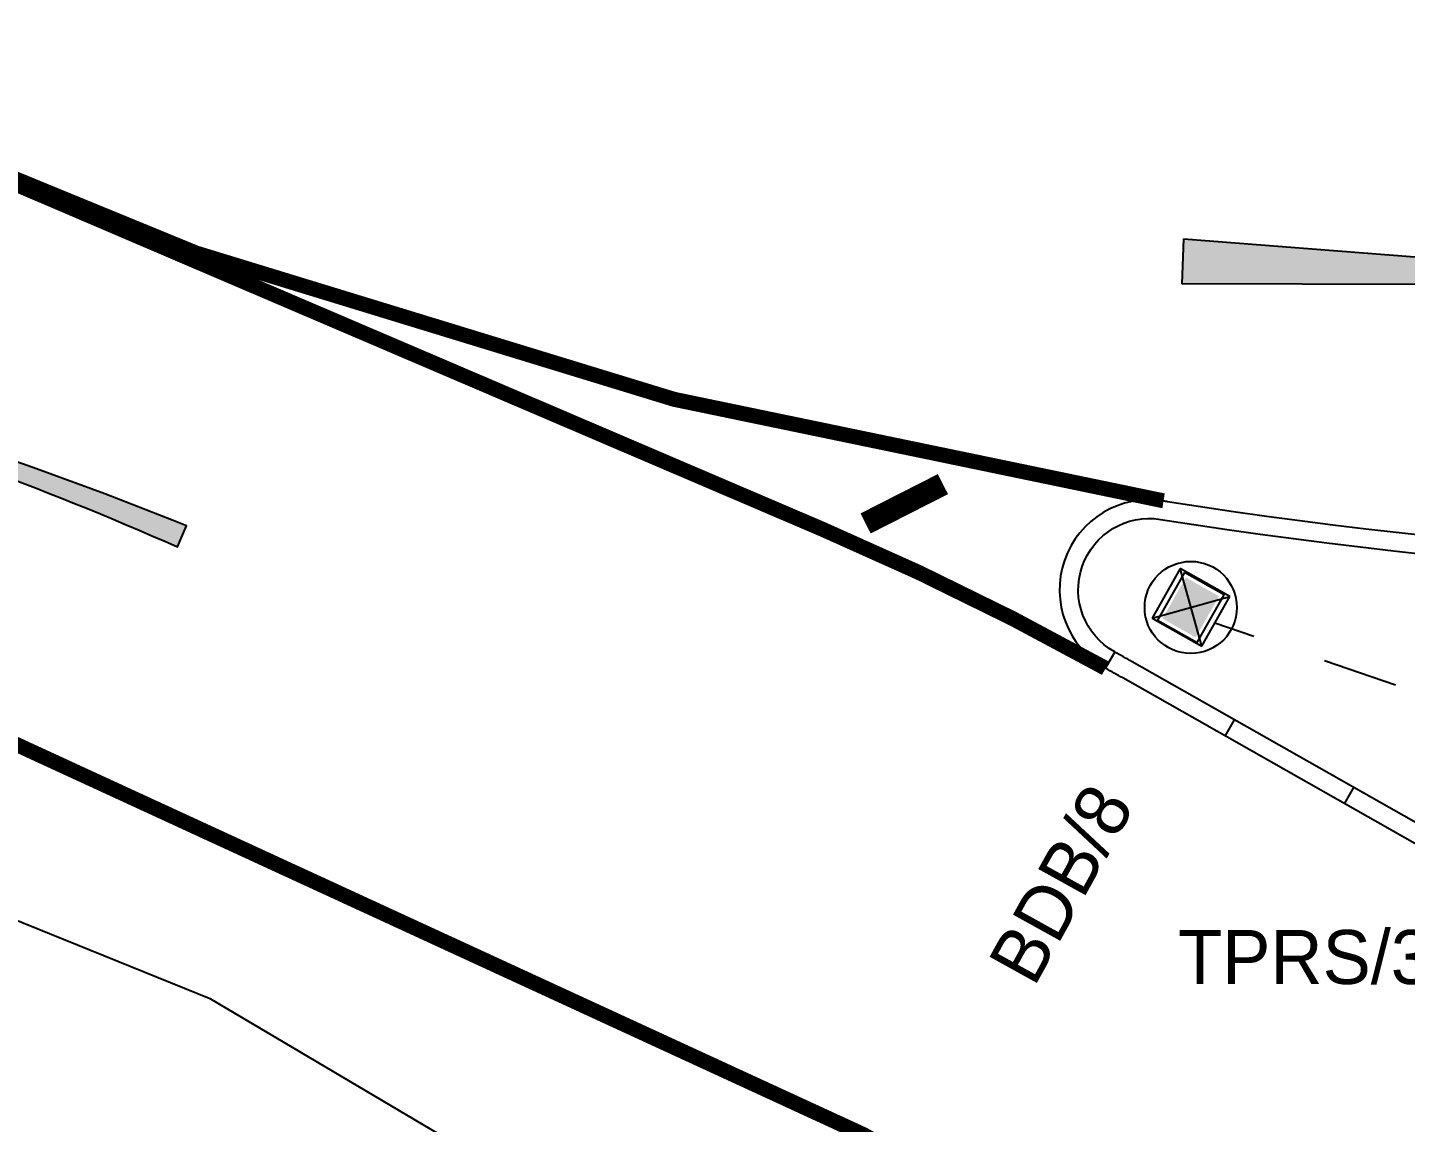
# Model space of a CAD drawing. Extents: x 421500 to 422711, y 436000 to 437000.
# Drawn here: x 421922.84 to 421932.02, y 436543.48 to 436550.78 of the extents above; entities that cross this region are included whole.
import ezdxf

# ---------------------------------------------------------------- set-up
doc = ezdxf.new("R2010")
doc.units = 0
for name, pattern in [('1004', [6, 4, -2]), ('1040', [2, 1, 0, 1]), ('XREF UTC_716709_AJB_1b$0$BLIP', [1, 0.5, -0.5])]:
    doc.linetypes.add(name, pattern=pattern)
doc.layers.get('0').update_dxf_attribs({"color": 210})
for name, color, linetype in [('716709-ExBase$0$XC-LCCCarriageway', 251, 'Continuous'), ('Lines', 1, 'Continuous'), ('Pr-Bollards', 7, 'Continuous'), ('Pr-Kerb', 2, 'Continuous'), ('Pr-KerbEdge', 8, 'Continuous'), ('Pr-Signs-Shade', 254, 'Continuous'), ('XREF UTC_716709_AJB_1b$0$du-SLBOX', 30, 'Continuous'), ('XREF UTC_716709_AJB_1b$0$du-SLDUCT-F1', 30, 'XREF UTC_716709_AJB_1b$0$BLIP'), ('XREF UTC_716709_AJB_1b$0$du-SLTEXT', 30, 'Continuous'), ('XREF UTC_716709_AJB_1b$0$du-UTCTEXT', 42, 'Continuous')]:
    doc.layers.add(name, color=color, linetype=linetype)
doc.styles.add('XREF UTC_716709_AJB_1b$0$Standard', font='txt')

# ---------------------------------------------------------------- blocks, each defined once
blk = doc.blocks.new('prboll')
at = {"layer": 'Pr-Signs-Shade'}
blk.add_hatch(color=256, dxfattribs=at).paths.add_polyline_path([(-0.1575, 0.025), (0.1575, 0.025), (0.1575, 0.279), (-0.1575, 0.279)])
at = {"flags": 128}
blk.add_lwpolyline([(-0.1825, 0), (0.1825, 0), (0.1825, 0.304), (-0.1825, 0.304)], close=True, dxfattribs=at)
blk = doc.blocks.new('1038a4')
at = {"linetype": 'Continuous'}
blk.add_hatch(color=0, dxfattribs=at).paths.add_polyline_path([(-0.15, 0), (-0.06, 2.4), (-0.25, 2.4), (0, 4), (0.25, 2.4), (0.06, 2.4), (0.15, 0)])
at = {"color": 0, "linetype": 'Continuous'}
blk.add_lwpolyline([(-0.15, 0), (-0.06, 2.4), (-0.25, 2.4), (0, 4), (0.25, 2.4), (0.06, 2.4), (0.15, 0)], close=True, dxfattribs=at)
blk = doc.blocks.new('1014L4')
at = {"linetype": 'Continuous'}
h = blk.add_hatch(color=0, dxfattribs=at)
edge = h.paths.add_edge_path()
edge.add_arc((-22.2164, 0.2375), 22.1385, -0.68184, 7.04203, ccw=False)
edge.add_line((-0.0795, -0.026), (0.0726, -0.026))
edge.add_arc((-25.1174, -0.5152), 25.1947, 1.11258, 8.19634)
edge.add_line((-0.1801, 3.0767), (-0.0249, 3.3762))
edge.add_line((-0.0249, 3.3762), (-0.5564, 4.474))
edge.add_line((-0.5564, 4.474), (-0.3899, 2.6718))
edge.add_line((-0.3899, 2.6718), (-0.2449, 2.9516))
at = {"color": 0, "linetype": 'Continuous'}
blk.add_lwpolyline([(-0.2449, 2.9516, -0.033715), (-0.0795, -0.026), (0.0726, -0.026, 0.030919), (-0.1801, 3.0767), (-0.0249, 3.3762), (-0.5564, 4.474), (-0.3899, 2.6718)], format="xyb", close=True, dxfattribs=at)
blk = doc.blocks.new('XREF UTC_716709_AJB_1b$0$BDB')
for p, q in [((0.189, 0.191), (-0.191, 0.191)), ((-0.191, 0.191), (-0.191, -0.189)), ((0.189, 0.191), (-0.191, -0.189)), ((0.189, -0.189), (-0.191, 0.191)), ((0.189, -0.189), (0.189, 0.191)), ((-0.191, -0.189), (0.189, -0.189))]:
    blk.add_line(p, q)
blk.add_circle((0, 0), 0.307)

msp = doc.modelspace()

# ---------------------------------------------------------------- linework, layer by layer
at = {"layer": '716709-ExBase$0$XC-LCCCarriageway', "flags": 128}
msp.add_lwpolyline([(421939.1184, 436529.7173), (421936.1579, 436533.4411), (421931.4111, 436538.6623), (421928.5571, 436541.3884), (421927.0516, 436542.5325), (421924.0647, 436544.3003), (421920.8478, 436545.6035), (421919.0847, 436546.362), (421917.2901, 436546.9229), (421915.7008, 436547.2095), (421914.0938, 436547.0502), (421912.3981, 436546.3428), (421911.0058, 436545.144)], dxfattribs=at)
msp.add_lwpolyline([(421939.1184, 436529.7173), (421936.1579, 436533.4411), (421931.4111, 436538.6623), (421928.5571, 436541.3884), (421927.0516, 436542.5325), (421924.0647, 436544.3003), (421920.8478, 436545.6035), (421919.0847, 436546.362), (421917.2901, 436546.9229), (421915.7008, 436547.2095), (421914.0938, 436547.0502), (421912.3981, 436546.3428), (421911.0058, 436545.144)], dxfattribs=at)
at = {"layer": 'Lines', "linetype": '1004', "flags": 128}
msp.add_lwpolyline([(421888.3657, 436565.9241, 0.1, 0.1, 0), (421896.5692, 436561.4336, 0.1, 0.1, 0), (421901.698, 436558.8512, 0.1, 0.1, 0), (421916.6538, 436552.3483, 0.1, 0.1, 0), (421928.1427, 436547.4325, 0.1, 0.1, -0.026268), (421930.0272, 436546.5063, 0, 0, 0)], format="xyseb", dxfattribs=at)
at = {"layer": 'Lines', "linetype": '1004', "const_width": 0.1, "flags": 128}
msp.add_lwpolyline([(421906.6209, 436553.4394), (421928.415, 436543.3974), (421930.6146, 436542.1499)], dxfattribs=at)
msp.add_lwpolyline([(421920.8858, 436550.5403, 0.069517), (421930.4134, 436547.6228, 0.062002)], format="xyb", dxfattribs=at)
at = {"layer": 'Lines', "linetype": '1040', "const_width": 0.15, "flags": 128}
msp.add_lwpolyline([(421928.9431, 436547.7342), (421928.4277, 436547.4721)], dxfattribs=at)
at = {"layer": 'Pr-Kerb'}
msp.add_line((421951.4015, 436534.3843), (421930.1417, 436546.4419), dxfattribs=at)
at = {"layer": 'Pr-Kerb', "flags": 128}
msp.add_lwpolyline([(421930.4387, 436547.6188, 0.203894), (421957.0169, 436554.3033), (421960.4517, 436556.9073), (421963.4914, 436558.5485), (421966.4864, 436559.6273)], format="xyb", dxfattribs=at)
at = {"layer": 'Pr-Kerb'}
for centre, radius, start, end in [((421930.3198, 436547.0301), 0.6, 81.02674, 240.81659), ((421935.8724, 436582.1944), 35, 261.02674, 261.06876), ((421920.2755, 436529.0458), 19.9991, 60.44041, 60.81659)]:
    msp.add_arc(centre, radius, start, end, dxfattribs=at)
at = {"layer": 'Pr-KerbEdge'}
for p, q in [((421930.0272, 436546.5063), (421930.0889, 436546.615)), ((421930.8232, 436546.0549), (421930.8848, 436546.1636)), ((421931.6191, 436545.6035), (421931.6807, 436545.7123))]:
    msp.add_line(p, q, dxfattribs=at)
at = {"layer": 'Pr-KerbEdge', "flags": 128}
msp.add_lwpolyline([(421978.9064, 436558.6562, 0.160531), (421952.2385, 436534.598, -0.41347), (421951.5916, 436534.4202), (421951.4632, 436534.4931), (421930.2033, 436546.5506, 0.001641), (421930.0882, 436546.6154, -0.837538), (421930.3939, 436547.4993, 0.204085), (421957.0924, 436554.2037), (421960.5196, 436556.8019), (421963.5425, 436558.434), (421966.5204, 436559.5067)], format="xyb", dxfattribs=at)
at = {"layer": 'XREF UTC_716709_AJB_1b$0$du-SLDUCT-F1', "flags": 128}
msp.add_lwpolyline([(421939.5248, 436543.792), (421930.7546, 436546.8072)], dxfattribs=at)

# ---------------------------------------------------------------- block references
at = {"layer": 'Lines'}
for name, p, rotation in [('1038a4', (421930.5432, 436549.22), 267.6971930795874), ('1014L4', (421923.851, 436547.3991), 66.83520623825277)]:
    msp.add_blockref(name, p, dxfattribs=dict(at, rotation=rotation))
at = {"layer": 'Pr-Bollards', "rotation": 240.4402690910963}
msp.add_blockref('prboll', (421930.4623, 436546.9871), dxfattribs=at)
at = {"layer": 'XREF UTC_716709_AJB_1b$0$du-SLBOX', "color": 8, "rotation": 240.4402690845271}
msp.add_blockref('XREF UTC_716709_AJB_1b$0$BDB', (421930.5946, 436546.9121), dxfattribs=at)

# ---------------------------------------------------------------- texts
at = {"layer": 'XREF UTC_716709_AJB_1b$0$du-SLTEXT', "style": 'XREF UTC_716709_AJB_1b$0$Standard'}
msp.add_text('BDB/8', height=0.36, rotation=61, dxfattribs=at).set_placement((421929.5499, 436544.3744))
at = {"layer": 'XREF UTC_716709_AJB_1b$0$du-UTCTEXT', "style": 'XREF UTC_716709_AJB_1b$0$Standard'}
msp.add_text('TPRS/30', height=0.36, dxfattribs=at).set_placement((421930.5099, 436544.4018))

doc.saveas('drawing.dxf')
